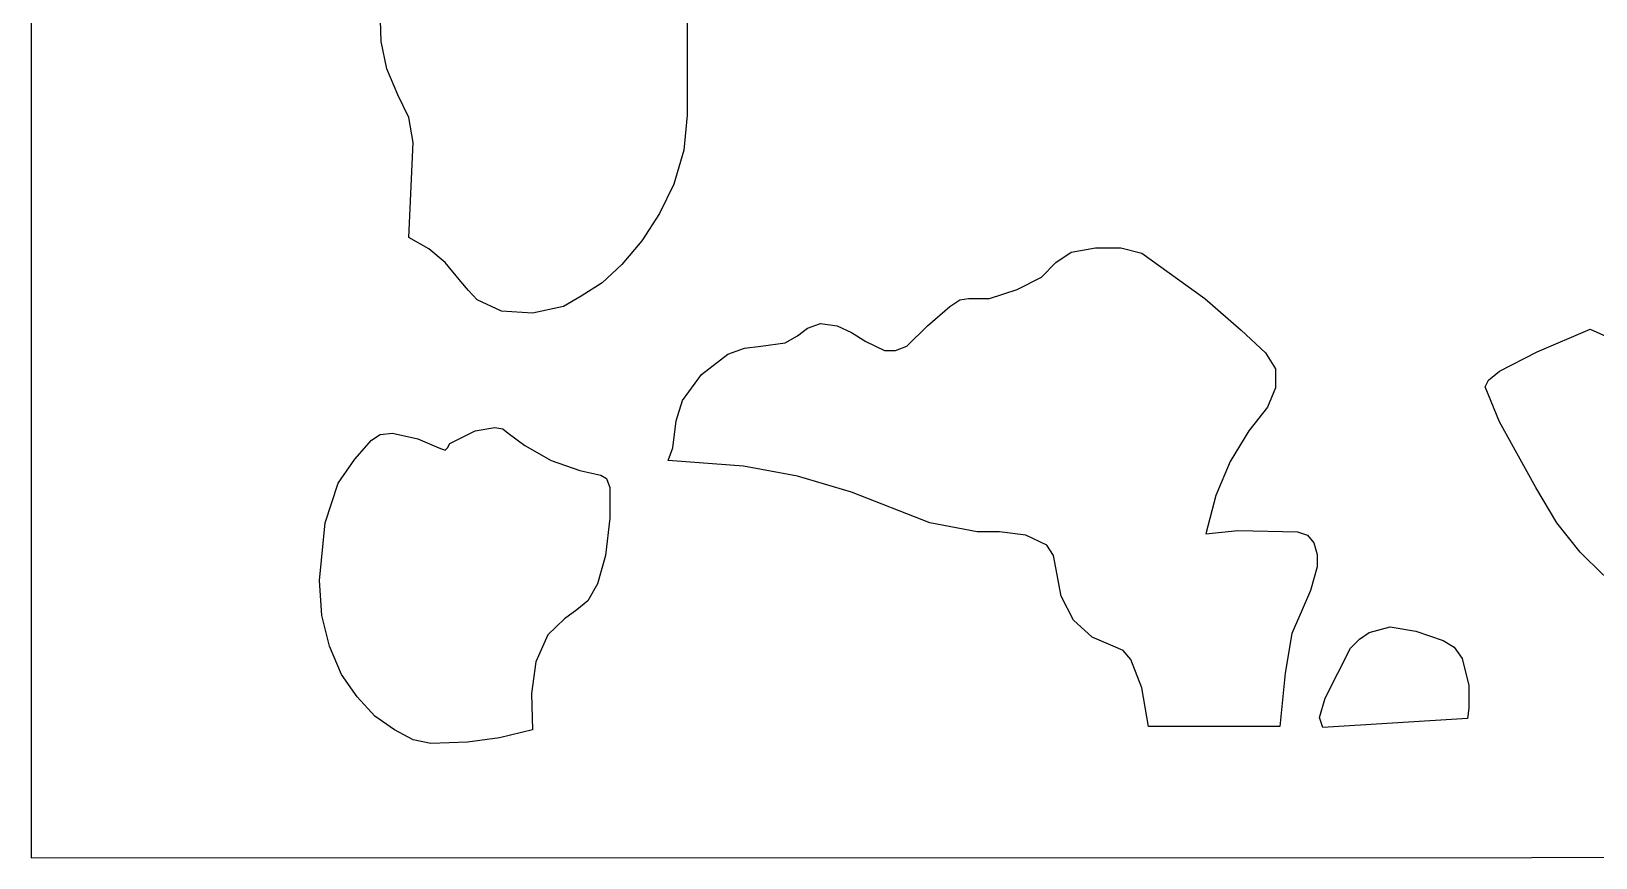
# Model space of a CAD drawing. Header units: centimetres. Extents: x -9.5 to 4.7, y -9.1 to 10.1.
# Drawn here: x -1.749 to 1.592, y -9.102 to -7.338 of the extents above; entities that cross this region are included whole.
import ezdxf

# ---------------------------------------------------------------- set-up
doc = ezdxf.new("R2010")
doc.units = ezdxf.units.CM
doc.header["$MEASUREMENT"] = 0
doc.layers.add('layer 1', color=7, linetype='Continuous')

msp = doc.modelspace()

# ---------------------------------------------------------------- linework, layer by layer
at = {"layer": 'layer 1', "color": 142}
for points, knots in [([(4.65826, -9.10151), (4.65826, -9.10151), (-1.74878, -9.10249), (-1.74878, -9.10249), (-1.74878, -9.10249), (-1.74878, -9.10249), (-1.74878, 10.11864), (-1.74878, 10.11864), (-1.74878, 10.11864), (-1.74878, 10.11864), (4.65826, 10.11864), (4.65826, 10.11864), (4.65826, 10.11864), (4.65826, 10.11864), (4.65826, -9.10151), (4.65826, -9.10151)], [0, 0, 0, 0, 0.2, 0.2, 0.2, 0.2, 0.4, 0.4, 0.4, 0.4, 0.6, 0.6, 0.6, 0.6, 1, 1, 1, 1]), ([(-0.94256, -7.77848), (-0.94256, -7.77848), (-0.9002, -7.8027), (-0.9002, -7.8027), (-0.9002, -7.8027), (-0.9002, -7.8027), (-0.86496, -7.83165), (-0.86496, -7.83165), (-0.86496, -7.83165), (-0.86496, -7.83165), (-0.83186, -7.87281), (-0.83186, -7.87281), (-0.83186, -7.87281), (-0.83186, -7.87281), (-0.81513, -7.89211), (-0.81513, -7.89211), (-0.81513, -7.89211), (-0.81513, -7.89211), (-0.79662, -7.91141), (-0.79662, -7.91141), (-0.79662, -7.91141), (-0.79662, -7.91141), (-0.74465, -7.93563), (-0.74465, -7.93563), (-0.74465, -7.93563), (-0.74465, -7.93563), (-0.67845, -7.94036), (-0.67845, -7.94036), (-0.67845, -7.94036), (-0.67845, -7.94036), (-0.6126, -7.92579), (-0.6126, -7.92579), (-0.6126, -7.92579), (-0.6126, -7.92579), (-0.57486, -7.90412), (-0.57486, -7.90412), (-0.57486, -7.90412), (-0.57486, -7.90412), (-0.53002, -7.87517), (-0.53002, -7.87517), (-0.53002, -7.87517), (-0.53002, -7.87517), (-0.48766, -7.83657), (-0.48766, -7.83657), (-0.48766, -7.83657), (-0.48766, -7.83657), (-0.4453, -7.78576), (-0.4453, -7.78576), (-0.4453, -7.78576), (-0.4453, -7.78576), (-0.40757, -7.72767), (-0.40757, -7.72767), (-0.40757, -7.72767), (-0.40757, -7.72767), (-0.37696, -7.66484), (-0.37696, -7.66484), (-0.37696, -7.66484), (-0.37696, -7.66484), (-0.3556, -7.59237), (-0.3556, -7.59237), (-0.3556, -7.59237), (-0.3556, -7.59237), (-0.34848, -7.51753), (-0.34848, -7.51753), (-0.34848, -7.51753), (-0.34848, -7.51753), (-0.34848, -7.18648), (-0.34848, -7.18648), (-0.34848, -7.18648), (-0.34848, -7.18648), (-0.35809, -7.11165), (-0.35809, -7.11165), (-0.35809, -7.11165), (-0.35809, -7.11165), (-0.38408, -7.03681), (-0.38408, -7.03681), (-0.38408, -7.03681), (-0.38408, -7.03681), (-0.40757, -7.00786), (-0.40757, -7.00786), (-0.40757, -7.00786), (-0.40757, -7.00786), (-0.43106, -6.986), (-0.43106, -6.986), (-0.43106, -6.986), (-0.43106, -6.986), (-0.45918, -6.98127), (-0.45918, -6.98127), (-0.45918, -6.98127), (-0.45918, -6.98127), (-0.49228, -6.99329), (-0.49228, -6.99329), (-0.49228, -6.99329), (-0.49228, -6.99329), (-0.57024, -7.03917), (-0.57024, -7.03917), (-0.57024, -7.03917), (-0.57024, -7.03917), (-0.65033, -7.06812), (-0.65033, -7.06812), (-0.65033, -7.06812), (-0.65033, -7.06812), (-0.72579, -7.07305), (-0.72579, -7.07305), (-0.72579, -7.07305), (-0.72579, -7.07305), (-0.7564, -7.06576), (-0.7564, -7.06576), (-0.7564, -7.06576), (-0.7564, -7.06576), (-0.77989, -7.04882), (-0.77989, -7.04882), (-0.77989, -7.04882), (-0.77989, -7.04882), (-0.80837, -7.02952), (-0.80837, -7.02952), (-0.80837, -7.02952), (-0.80837, -7.02952), (-0.84111, -7.01495), (-0.84111, -7.01495), (-0.84111, -7.01495), (-0.84111, -7.01495), (-0.91657, -7.00786), (-0.91657, -7.00786), (-0.91657, -7.00786), (-0.91657, -7.00786), (-0.95217, -7.01259), (-0.95217, -7.01259), (-0.95217, -7.01259), (-0.95217, -7.01259), (-0.98029, -7.0246), (-0.98029, -7.0246), (-0.98029, -7.0246), (-0.98029, -7.0246), (-1.00378, -7.04154), (-1.00378, -7.04154), (-1.00378, -7.04154), (-1.00378, -7.04154), (-1.0109, -7.06576), (-1.0109, -7.06576), (-1.0109, -7.06576), (-1.0109, -7.06576), (-1.00164, -7.36057), (-1.00164, -7.36057), (-1.00164, -7.36057), (-1.00164, -7.36057), (-0.9899, -7.41847), (-0.9899, -7.41847), (-0.9899, -7.41847), (-0.9899, -7.41847), (-0.96605, -7.47401), (-0.96605, -7.47401), (-0.96605, -7.47401), (-0.96605, -7.47401), (-0.94256, -7.52246), (-0.94256, -7.52246), (-0.94256, -7.52246), (-0.94256, -7.52246), (-0.9333, -7.57563), (-0.9333, -7.57563), (-0.9333, -7.57563), (-0.9333, -7.57563), (-0.94256, -7.77848), (-0.94256, -7.77848)], [0, 0, 0, 0, 0.0238095, 0.0238095, 0.0238095, 0.0238095, 0.047619, 0.047619, 0.047619, 0.047619, 0.0714286, 0.0714286, 0.0714286, 0.0714286, 0.0952381, 0.0952381, 0.0952381, 0.0952381, 0.1190476, 0.1190476, 0.1190476, 0.1190476, 0.1428571, 0.1428571, 0.1428571, 0.1428571, 0.1666667, 0.1666667, 0.1666667, 0.1666667, 0.1904762, 0.1904762, 0.1904762, 0.1904762, 0.2142857, 0.2142857, 0.2142857, 0.2142857, 0.2380952, 0.2380952, 0.2380952, 0.2380952, 0.2619048, 0.2619048, 0.2619048, 0.2619048, 0.2857143, 0.2857143, 0.2857143, 0.2857143, 0.3095238, 0.3095238, 0.3095238, 0.3095238, 0.3333333, 0.3333333, 0.3333333, 0.3333333, 0.3571429, 0.3571429, 0.3571429, 0.3571429, 0.3809524, 0.3809524, 0.3809524, 0.3809524, 0.4047619, 0.4047619, 0.4047619, 0.4047619, 0.4285714, 0.4285714, 0.4285714, 0.4285714, 0.452381, 0.452381, 0.452381, 0.452381, 0.4761905, 0.4761905, 0.4761905, 0.4761905, 0.5, 0.5, 0.5, 0.5, 0.5238095, 0.5238095, 0.5238095, 0.5238095, 0.547619, 0.547619, 0.547619, 0.547619, 0.5714286, 0.5714286, 0.5714286, 0.5714286, 0.5952381, 0.5952381, 0.5952381, 0.5952381, 0.6190476, 0.6190476, 0.6190476, 0.6190476, 0.6428571, 0.6428571, 0.6428571, 0.6428571, 0.6666667, 0.6666667, 0.6666667, 0.6666667, 0.6904762, 0.6904762, 0.6904762, 0.6904762, 0.7142857, 0.7142857, 0.7142857, 0.7142857, 0.7380952, 0.7380952, 0.7380952, 0.7380952, 0.7619048, 0.7619048, 0.7619048, 0.7619048, 0.7857143, 0.7857143, 0.7857143, 0.7857143, 0.8095238, 0.8095238, 0.8095238, 0.8095238, 0.8333333, 0.8333333, 0.8333333, 0.8333333, 0.8571429, 0.8571429, 0.8571429, 0.8571429, 0.8809524, 0.8809524, 0.8809524, 0.8809524, 0.9047619, 0.9047619, 0.9047619, 0.9047619, 0.9285714, 0.9285714, 0.9285714, 0.9285714, 0.952381, 0.952381, 0.952381, 0.952381, 1, 1, 1, 1]), ([(-0.3887, -8.25448), (-0.3887, -8.25448), (-0.22817, -8.26649), (-0.22817, -8.26649), (-0.22817, -8.26649), (-0.22817, -8.26649), (-0.11285, -8.28835), (-0.11285, -8.28835), (-0.11285, -8.28835), (-0.11285, -8.28835), (0.00284, -8.32203), (0.00284, -8.32203), (0.00284, -8.32203), (0.00284, -8.32203), (0.17013, -8.38741), (0.17013, -8.38741), (0.17013, -8.38741), (0.17013, -8.38741), (0.27122, -8.40671), (0.27122, -8.40671), (0.27122, -8.40671), (0.27122, -8.40671), (0.31856, -8.40671), (0.31856, -8.40671), (0.31856, -8.40671), (0.31856, -8.40671), (0.37516, -8.414), (0.37516, -8.414), (0.37516, -8.414), (0.37516, -8.414), (0.42001, -8.43566), (0.42001, -8.43566), (0.42001, -8.43566), (0.42001, -8.43566), (0.43389, -8.45732), (0.43389, -8.45732), (0.43389, -8.45732), (0.43389, -8.45732), (0.43887, -8.48391), (0.43887, -8.48391), (0.43887, -8.48391), (0.43887, -8.48391), (0.45062, -8.54437), (0.45062, -8.54437), (0.45062, -8.54437), (0.45062, -8.54437), (0.4766, -8.59518), (0.4766, -8.59518), (0.4766, -8.59518), (0.4766, -8.59518), (0.51647, -8.63141), (0.51647, -8.63141), (0.51647, -8.63141), (0.51647, -8.63141), (0.56132, -8.65071), (0.56132, -8.65071), (0.56132, -8.65071), (0.56132, -8.65071), (0.58267, -8.66036), (0.58267, -8.66036), (0.58267, -8.66036), (0.58267, -8.66036), (0.59905, -8.67966), (0.59905, -8.67966), (0.59905, -8.67966), (0.59905, -8.67966), (0.62254, -8.74012), (0.62254, -8.74012), (0.62254, -8.74012), (0.62254, -8.74012), (0.63678, -8.82225), (0.63678, -8.82225), (0.63678, -8.82225), (0.63678, -8.82225), (0.91726, -8.82225), (0.91726, -8.82225), (0.91726, -8.82225), (0.91726, -8.82225), (0.92901, -8.70861), (0.92901, -8.70861), (0.92901, -8.70861), (0.92901, -8.70861), (0.94325, -8.62413), (0.94325, -8.62413), (0.94325, -8.62413), (0.94325, -8.62413), (0.96461, -8.57332), (0.96461, -8.57332), (0.96461, -8.57332), (0.96461, -8.57332), (0.98311, -8.53235), (0.98311, -8.53235), (0.98311, -8.53235), (0.98311, -8.53235), (0.99735, -8.48154), (0.99735, -8.48154), (0.99735, -8.48154), (0.99735, -8.48154), (0.99735, -8.45496), (0.99735, -8.45496), (0.99735, -8.45496), (0.99735, -8.45496), (0.99023, -8.43073), (0.99023, -8.43073), (0.99023, -8.43073), (0.99023, -8.43073), (0.97635, -8.414), (0.97635, -8.414), (0.97635, -8.414), (0.97635, -8.414), (0.95499, -8.40671), (0.95499, -8.40671), (0.95499, -8.40671), (0.95499, -8.40671), (0.82757, -8.40435), (0.82757, -8.40435), (0.82757, -8.40435), (0.82757, -8.40435), (0.75922, -8.41144), (0.75922, -8.41144), (0.75922, -8.41144), (0.75922, -8.41144), (0.78058, -8.32931), (0.78058, -8.32931), (0.78058, -8.32931), (0.78058, -8.32931), (0.81119, -8.25684), (0.81119, -8.25684), (0.81119, -8.25684), (0.81119, -8.25684), (0.85141, -8.19165), (0.85141, -8.19165), (0.85141, -8.19165), (0.85141, -8.19165), (0.89128, -8.14084), (0.89128, -8.14084), (0.89128, -8.14084), (0.89128, -8.14084), (0.90801, -8.09988), (0.90801, -8.09988), (0.90801, -8.09988), (0.90801, -8.09988), (0.90801, -8.05872), (0.90801, -8.05872), (0.90801, -8.05872), (0.90801, -8.05872), (0.88665, -8.02485), (0.88665, -8.02485), (0.88665, -8.02485), (0.88665, -8.02485), (0.83468, -7.9766), (0.83468, -7.9766), (0.83468, -7.9766), (0.83468, -7.9766), (0.75709, -7.90905), (0.75709, -7.90905), (0.75709, -7.90905), (0.75709, -7.90905), (0.62254, -7.81235), (0.62254, -7.81235), (0.62254, -7.81235), (0.62254, -7.81235), (0.57769, -7.80034), (0.57769, -7.80034), (0.57769, -7.80034), (0.57769, -7.80034), (0.52359, -7.80034), (0.52359, -7.80034), (0.52359, -7.80034), (0.52359, -7.80034), (0.47162, -7.80999), (0.47162, -7.80999), (0.47162, -7.80999), (0.47162, -7.80999), (0.43887, -7.83165), (0.43887, -7.83165), (0.43887, -7.83165), (0.43887, -7.83165), (0.40826, -7.86296), (0.40826, -7.86296), (0.40826, -7.86296), (0.40826, -7.86296), (0.35629, -7.88955), (0.35629, -7.88955), (0.35629, -7.88955), (0.35629, -7.88955), (0.2972, -7.90905), (0.2972, -7.90905), (0.2972, -7.90905), (0.2972, -7.90905), (0.25271, -7.90905), (0.25271, -7.90905), (0.25271, -7.90905), (0.25271, -7.90905), (0.23385, -7.91141), (0.23385, -7.91141), (0.23385, -7.91141), (0.23385, -7.91141), (0.21249, -7.92579), (0.21249, -7.92579), (0.21249, -7.92579), (0.21249, -7.92579), (0.16515, -7.96695), (0.16515, -7.96695), (0.16515, -7.96695), (0.16515, -7.96695), (0.12066, -8.01047), (0.12066, -8.01047), (0.12066, -8.01047), (0.12066, -8.01047), (0.09681, -8.02012), (0.09681, -8.02012), (0.09681, -8.02012), (0.09681, -8.02012), (0.07331, -8.02012), (0.07331, -8.02012), (0.07331, -8.02012), (0.07331, -8.02012), (0.03345, -8.00082), (0.03345, -8.00082), (0.03345, -8.00082), (0.03345, -8.00082), (0.00284, -7.98152), (0.00284, -7.98152), (0.00284, -7.98152), (0.00284, -7.98152), (-0.02813, -7.96695), (-0.02813, -7.96695), (-0.02813, -7.96695), (-0.02813, -7.96695), (-0.06337, -7.96202), (-0.06337, -7.96202), (-0.06337, -7.96202), (-0.06337, -7.96202), (-0.09149, -7.97187), (-0.09149, -7.97187), (-0.09149, -7.97187), (-0.09149, -7.97187), (-0.11285, -7.98861), (-0.11285, -7.98861), (-0.11285, -7.98861), (-0.11285, -7.98861), (-0.13883, -8.00318), (-0.13883, -8.00318), (-0.13883, -8.00318), (-0.13883, -8.00318), (-0.1908, -8.01047), (-0.1908, -8.01047), (-0.1908, -8.01047), (-0.1908, -8.01047), (-0.22604, -8.0152), (-0.22604, -8.0152), (-0.22604, -8.0152), (-0.22604, -8.0152), (-0.26128, -8.02741), (-0.26128, -8.02741), (-0.26128, -8.02741), (-0.26128, -8.02741), (-0.31787, -8.07093), (-0.31787, -8.07093), (-0.31787, -8.07093), (-0.31787, -8.07093), (-0.35809, -8.12647), (-0.35809, -8.12647), (-0.35809, -8.12647), (-0.35809, -8.12647), (-0.37197, -8.16999), (-0.37197, -8.16999), (-0.37197, -8.16999), (-0.37197, -8.16999), (-0.37909, -8.22789), (-0.37909, -8.22789), (-0.37909, -8.22789), (-0.37909, -8.22789), (-0.3887, -8.25448), (-0.3887, -8.25448)], [0, 0, 0, 0, 0.0142857, 0.0142857, 0.0142857, 0.0142857, 0.0285714, 0.0285714, 0.0285714, 0.0285714, 0.0428571, 0.0428571, 0.0428571, 0.0428571, 0.0571429, 0.0571429, 0.0571429, 0.0571429, 0.0714286, 0.0714286, 0.0714286, 0.0714286, 0.0857143, 0.0857143, 0.0857143, 0.0857143, 0.1, 0.1, 0.1, 0.1, 0.1142857, 0.1142857, 0.1142857, 0.1142857, 0.1285714, 0.1285714, 0.1285714, 0.1285714, 0.1428571, 0.1428571, 0.1428571, 0.1428571, 0.1571429, 0.1571429, 0.1571429, 0.1571429, 0.1714286, 0.1714286, 0.1714286, 0.1714286, 0.1857143, 0.1857143, 0.1857143, 0.1857143, 0.2, 0.2, 0.2, 0.2, 0.2142857, 0.2142857, 0.2142857, 0.2142857, 0.2285714, 0.2285714, 0.2285714, 0.2285714, 0.2428571, 0.2428571, 0.2428571, 0.2428571, 0.2571429, 0.2571429, 0.2571429, 0.2571429, 0.2714286, 0.2714286, 0.2714286, 0.2714286, 0.2857143, 0.2857143, 0.2857143, 0.2857143, 0.3, 0.3, 0.3, 0.3, 0.3142857, 0.3142857, 0.3142857, 0.3142857, 0.3285714, 0.3285714, 0.3285714, 0.3285714, 0.3428571, 0.3428571, 0.3428571, 0.3428571, 0.3571429, 0.3571429, 0.3571429, 0.3571429, 0.3714286, 0.3714286, 0.3714286, 0.3714286, 0.3857143, 0.3857143, 0.3857143, 0.3857143, 0.4, 0.4, 0.4, 0.4, 0.4142857, 0.4142857, 0.4142857, 0.4142857, 0.4285714, 0.4285714, 0.4285714, 0.4285714, 0.4428571, 0.4428571, 0.4428571, 0.4428571, 0.4571429, 0.4571429, 0.4571429, 0.4571429, 0.4714286, 0.4714286, 0.4714286, 0.4714286, 0.4857143, 0.4857143, 0.4857143, 0.4857143, 0.5, 0.5, 0.5, 0.5, 0.5142857, 0.5142857, 0.5142857, 0.5142857, 0.5285714, 0.5285714, 0.5285714, 0.5285714, 0.5428571, 0.5428571, 0.5428571, 0.5428571, 0.5571429, 0.5571429, 0.5571429, 0.5571429, 0.5714286, 0.5714286, 0.5714286, 0.5714286, 0.5857143, 0.5857143, 0.5857143, 0.5857143, 0.6, 0.6, 0.6, 0.6, 0.6142857, 0.6142857, 0.6142857, 0.6142857, 0.6285714, 0.6285714, 0.6285714, 0.6285714, 0.6428571, 0.6428571, 0.6428571, 0.6428571, 0.6571429, 0.6571429, 0.6571429, 0.6571429, 0.6714286, 0.6714286, 0.6714286, 0.6714286, 0.6857143, 0.6857143, 0.6857143, 0.6857143, 0.7, 0.7, 0.7, 0.7, 0.7142857, 0.7142857, 0.7142857, 0.7142857, 0.7285714, 0.7285714, 0.7285714, 0.7285714, 0.7428571, 0.7428571, 0.7428571, 0.7428571, 0.7571429, 0.7571429, 0.7571429, 0.7571429, 0.7714286, 0.7714286, 0.7714286, 0.7714286, 0.7857143, 0.7857143, 0.7857143, 0.7857143, 0.8, 0.8, 0.8, 0.8, 0.8142857, 0.8142857, 0.8142857, 0.8142857, 0.8285714, 0.8285714, 0.8285714, 0.8285714, 0.8428571, 0.8428571, 0.8428571, 0.8428571, 0.8571429, 0.8571429, 0.8571429, 0.8571429, 0.8714286, 0.8714286, 0.8714286, 0.8714286, 0.8857143, 0.8857143, 0.8857143, 0.8857143, 0.9, 0.9, 0.9, 0.9, 0.9142857, 0.9142857, 0.9142857, 0.9142857, 0.9285714, 0.9285714, 0.9285714, 0.9285714, 0.9428571, 0.9428571, 0.9428571, 0.9428571, 0.9571429, 0.9571429, 0.9571429, 0.9571429, 0.9714286, 0.9714286, 0.9714286, 0.9714286, 1, 1, 1, 1]), ([(1.35579, -8.09732), (1.35579, -8.09732), (1.3864, -8.17235), (1.3864, -8.17235), (1.3864, -8.17235), (1.3864, -8.17235), (1.464, -8.31238), (1.464, -8.31238), (1.464, -8.31238), (1.464, -8.31238), (1.50885, -8.38741), (1.50885, -8.38741), (1.50885, -8.38741), (1.50885, -8.38741), (1.55832, -8.45023), (1.55832, -8.45023), (1.55832, -8.45023), (1.55832, -8.45023), (1.6078, -8.49848), (1.6078, -8.49848), (1.6078, -8.49848), (1.6078, -8.49848), (1.65265, -8.52014), (1.65265, -8.52014), (1.65265, -8.52014), (1.65265, -8.52014), (1.77047, -8.53472), (1.77047, -8.53472), (1.77047, -8.53472), (1.77047, -8.53472), (1.84842, -8.53964), (1.84842, -8.53964), (1.84842, -8.53964), (1.84842, -8.53964), (1.931, -8.53235), (1.931, -8.53235), (1.931, -8.53235), (1.931, -8.53235), (2.01358, -8.51542), (2.01358, -8.51542), (2.01358, -8.51542), (2.01358, -8.51542), (2.08869, -8.48647), (2.08869, -8.48647), (2.08869, -8.48647), (2.08869, -8.48647), (2.15952, -8.43802), (2.15952, -8.43802), (2.15952, -8.43802), (2.15952, -8.43802), (2.18799, -8.40435), (2.18799, -8.40435), (2.18799, -8.40435), (2.18799, -8.40435), (2.21149, -8.36319), (2.21149, -8.36319), (2.21149, -8.36319), (2.21149, -8.36319), (2.24673, -8.28106), (2.24673, -8.28106), (2.24673, -8.28106), (2.24673, -8.28106), (2.26559, -8.19894), (2.26559, -8.19894), (2.26559, -8.19894), (2.26559, -8.19894), (2.27022, -8.12391), (2.27022, -8.12391), (2.27022, -8.12391), (2.27022, -8.12391), (2.25847, -8.05636), (2.25847, -8.05636), (2.25847, -8.05636), (2.25847, -8.05636), (2.23498, -8.00811), (2.23498, -8.00811), (2.23498, -8.00811), (2.23498, -8.00811), (2.21861, -7.98861), (2.21861, -7.98861), (2.21861, -7.98861), (2.21861, -7.98861), (2.19725, -7.9766), (2.19725, -7.9766), (2.19725, -7.9766), (2.19725, -7.9766), (2.1524, -7.96695), (2.1524, -7.96695), (2.1524, -7.96695), (2.1524, -7.96695), (2.0958, -7.98625), (2.0958, -7.98625), (2.0958, -7.98625), (2.0958, -7.98625), (1.95698, -8.06601), (1.95698, -8.06601), (1.95698, -8.06601), (1.95698, -8.06601), (1.92851, -8.07329), (1.92851, -8.07329), (1.92851, -8.07329), (1.92851, -8.07329), (1.89541, -8.05872), (1.89541, -8.05872), (1.89541, -8.05872), (1.89541, -8.05872), (1.82706, -8.02248), (1.82706, -8.02248), (1.82706, -8.02248), (1.82706, -8.02248), (1.80357, -8.01776), (1.80357, -8.01776), (1.80357, -8.01776), (1.80357, -8.01776), (1.79432, -8.02248), (1.79432, -8.02248), (1.79432, -8.02248), (1.79432, -8.02248), (1.7872, -8.03469), (1.7872, -8.03469), (1.7872, -8.03469), (1.7872, -8.03469), (1.77296, -8.04178), (1.77296, -8.04178), (1.77296, -8.04178), (1.77296, -8.04178), (1.74698, -8.03942), (1.74698, -8.03942), (1.74698, -8.03942), (1.74698, -8.03942), (1.6765, -8.01776), (1.6765, -8.01776), (1.6765, -8.01776), (1.6765, -8.01776), (1.57968, -7.97423), (1.57968, -7.97423), (1.57968, -7.97423), (1.57968, -7.97423), (1.46649, -8.02248), (1.46649, -8.02248), (1.46649, -8.02248), (1.46649, -8.02248), (1.3864, -8.06364), (1.3864, -8.06364), (1.3864, -8.06364), (1.3864, -8.06364), (1.36291, -8.08294), (1.36291, -8.08294), (1.36291, -8.08294), (1.36291, -8.08294), (1.35579, -8.09732), (1.35579, -8.09732)], [0, 0, 0, 0, 0.025641, 0.025641, 0.025641, 0.025641, 0.0512821, 0.0512821, 0.0512821, 0.0512821, 0.0769231, 0.0769231, 0.0769231, 0.0769231, 0.1025641, 0.1025641, 0.1025641, 0.1025641, 0.1282051, 0.1282051, 0.1282051, 0.1282051, 0.1538462, 0.1538462, 0.1538462, 0.1538462, 0.1794872, 0.1794872, 0.1794872, 0.1794872, 0.2051282, 0.2051282, 0.2051282, 0.2051282, 0.2307692, 0.2307692, 0.2307692, 0.2307692, 0.2564103, 0.2564103, 0.2564103, 0.2564103, 0.2820513, 0.2820513, 0.2820513, 0.2820513, 0.3076923, 0.3076923, 0.3076923, 0.3076923, 0.3333333, 0.3333333, 0.3333333, 0.3333333, 0.3589744, 0.3589744, 0.3589744, 0.3589744, 0.3846154, 0.3846154, 0.3846154, 0.3846154, 0.4102564, 0.4102564, 0.4102564, 0.4102564, 0.4358974, 0.4358974, 0.4358974, 0.4358974, 0.4615385, 0.4615385, 0.4615385, 0.4615385, 0.4871795, 0.4871795, 0.4871795, 0.4871795, 0.5128205, 0.5128205, 0.5128205, 0.5128205, 0.5384615, 0.5384615, 0.5384615, 0.5384615, 0.5641026, 0.5641026, 0.5641026, 0.5641026, 0.5897436, 0.5897436, 0.5897436, 0.5897436, 0.6153846, 0.6153846, 0.6153846, 0.6153846, 0.6410256, 0.6410256, 0.6410256, 0.6410256, 0.6666667, 0.6666667, 0.6666667, 0.6666667, 0.6923077, 0.6923077, 0.6923077, 0.6923077, 0.7179487, 0.7179487, 0.7179487, 0.7179487, 0.7435897, 0.7435897, 0.7435897, 0.7435897, 0.7692308, 0.7692308, 0.7692308, 0.7692308, 0.7948718, 0.7948718, 0.7948718, 0.7948718, 0.8205128, 0.8205128, 0.8205128, 0.8205128, 0.8461538, 0.8461538, 0.8461538, 0.8461538, 0.8717949, 0.8717949, 0.8717949, 0.8717949, 0.8974359, 0.8974359, 0.8974359, 0.8974359, 0.9230769, 0.9230769, 0.9230769, 0.9230769, 0.9487179, 0.9487179, 0.9487179, 0.9487179, 1, 1, 1, 1]), ([(-0.67845, -8.82953), (-0.67845, -8.82953), (-0.68094, -8.75214), (-0.68094, -8.75214), (-0.68094, -8.75214), (-0.68094, -8.75214), (-0.67168, -8.68459), (-0.67168, -8.68459), (-0.67168, -8.68459), (-0.67168, -8.68459), (-0.6457, -8.62649), (-0.6457, -8.62649), (-0.6457, -8.62649), (-0.6457, -8.62649), (-0.6101, -8.59262), (-0.6101, -8.59262), (-0.6101, -8.59262), (-0.6101, -8.59262), (-0.58412, -8.57332), (-0.58412, -8.57332), (-0.58412, -8.57332), (-0.58412, -8.57332), (-0.56063, -8.55402), (-0.56063, -8.55402), (-0.56063, -8.55402), (-0.56063, -8.55402), (-0.53963, -8.51778), (-0.53963, -8.51778), (-0.53963, -8.51778), (-0.53963, -8.51778), (-0.5229, -8.45732), (-0.5229, -8.45732), (-0.5229, -8.45732), (-0.5229, -8.45732), (-0.51364, -8.37776), (-0.51364, -8.37776), (-0.51364, -8.37776), (-0.51364, -8.37776), (-0.51364, -8.31238), (-0.51364, -8.31238), (-0.51364, -8.31238), (-0.51364, -8.31238), (-0.52076, -8.29308), (-0.52076, -8.29308), (-0.52076, -8.29308), (-0.52076, -8.29308), (-0.53251, -8.28579), (-0.53251, -8.28579), (-0.53251, -8.28579), (-0.53251, -8.28579), (-0.57736, -8.27614), (-0.57736, -8.27614), (-0.57736, -8.27614), (-0.57736, -8.27614), (-0.63858, -8.25448), (-0.63858, -8.25448), (-0.63858, -8.25448), (-0.63858, -8.25448), (-0.69517, -8.22297), (-0.69517, -8.22297), (-0.69517, -8.22297), (-0.69517, -8.22297), (-0.73041, -8.19638), (-0.73041, -8.19638), (-0.73041, -8.19638), (-0.73041, -8.19638), (-0.74216, -8.18673), (-0.74216, -8.18673), (-0.74216, -8.18673), (-0.74216, -8.18673), (-0.75889, -8.18437), (-0.75889, -8.18437), (-0.75889, -8.18437), (-0.75889, -8.18437), (-0.80125, -8.19165), (-0.80125, -8.19165), (-0.80125, -8.19165), (-0.80125, -8.19165), (-0.84111, -8.21095), (-0.84111, -8.21095), (-0.84111, -8.21095), (-0.84111, -8.21095), (-0.85535, -8.21824), (-0.85535, -8.21824), (-0.85535, -8.21824), (-0.85535, -8.21824), (-0.85998, -8.22789), (-0.85998, -8.22789), (-0.85998, -8.22789), (-0.85998, -8.22789), (-0.86496, -8.23262), (-0.86496, -8.23262), (-0.86496, -8.23262), (-0.86496, -8.23262), (-0.87884, -8.22789), (-0.87884, -8.22789), (-0.87884, -8.22789), (-0.87884, -8.22789), (-0.92369, -8.20859), (-0.92369, -8.20859), (-0.92369, -8.20859), (-0.92369, -8.20859), (-0.9778, -8.19638), (-0.9778, -8.19638), (-0.9778, -8.19638), (-0.9778, -8.19638), (-1.00378, -8.19894), (-1.00378, -8.19894), (-1.00378, -8.19894), (-1.00378, -8.19894), (-1.02265, -8.21095), (-1.02265, -8.21095), (-1.02265, -8.21095), (-1.02265, -8.21095), (-1.05824, -8.25211), (-1.05824, -8.25211), (-1.05824, -8.25211), (-1.05824, -8.25211), (-1.09348, -8.30273), (-1.09348, -8.30273), (-1.09348, -8.30273), (-1.09348, -8.30273), (-1.1216, -8.38741), (-1.1216, -8.38741), (-1.1216, -8.38741), (-1.1216, -8.38741), (-1.1337, -8.51049), (-1.1337, -8.51049), (-1.1337, -8.51049), (-1.1337, -8.51049), (-1.12872, -8.58553), (-1.12872, -8.58553), (-1.12872, -8.58553), (-1.12872, -8.58553), (-1.11234, -8.65071), (-1.11234, -8.65071), (-1.11234, -8.65071), (-1.11234, -8.65071), (-1.08636, -8.71117), (-1.08636, -8.71117), (-1.08636, -8.71117), (-1.08636, -8.71117), (-1.05326, -8.75942), (-1.05326, -8.75942), (-1.05326, -8.75942), (-1.05326, -8.75942), (-1.01553, -8.80039), (-1.01553, -8.80039), (-1.01553, -8.80039), (-1.01553, -8.80039), (-0.97317, -8.82953), (-0.97317, -8.82953), (-0.97317, -8.82953), (-0.97317, -8.82953), (-0.9333, -8.8512), (-0.9333, -8.8512), (-0.9333, -8.8512), (-0.9333, -8.8512), (-0.89557, -8.85848), (-0.89557, -8.85848), (-0.89557, -8.85848), (-0.89557, -8.85848), (-0.81762, -8.85612), (-0.81762, -8.85612), (-0.81762, -8.85612), (-0.81762, -8.85612), (-0.74928, -8.84647), (-0.74928, -8.84647), (-0.74928, -8.84647), (-0.74928, -8.84647), (-0.67845, -8.82953), (-0.67845, -8.82953)], [0, 0, 0, 0, 0.0227273, 0.0227273, 0.0227273, 0.0227273, 0.0454545, 0.0454545, 0.0454545, 0.0454545, 0.0681818, 0.0681818, 0.0681818, 0.0681818, 0.0909091, 0.0909091, 0.0909091, 0.0909091, 0.1136364, 0.1136364, 0.1136364, 0.1136364, 0.1363636, 0.1363636, 0.1363636, 0.1363636, 0.1590909, 0.1590909, 0.1590909, 0.1590909, 0.1818182, 0.1818182, 0.1818182, 0.1818182, 0.2045455, 0.2045455, 0.2045455, 0.2045455, 0.2272727, 0.2272727, 0.2272727, 0.2272727, 0.25, 0.25, 0.25, 0.25, 0.2727273, 0.2727273, 0.2727273, 0.2727273, 0.2954545, 0.2954545, 0.2954545, 0.2954545, 0.3181818, 0.3181818, 0.3181818, 0.3181818, 0.3409091, 0.3409091, 0.3409091, 0.3409091, 0.3636364, 0.3636364, 0.3636364, 0.3636364, 0.3863636, 0.3863636, 0.3863636, 0.3863636, 0.4090909, 0.4090909, 0.4090909, 0.4090909, 0.4318182, 0.4318182, 0.4318182, 0.4318182, 0.4545455, 0.4545455, 0.4545455, 0.4545455, 0.4772727, 0.4772727, 0.4772727, 0.4772727, 0.5, 0.5, 0.5, 0.5, 0.5227273, 0.5227273, 0.5227273, 0.5227273, 0.5454545, 0.5454545, 0.5454545, 0.5454545, 0.5681818, 0.5681818, 0.5681818, 0.5681818, 0.5909091, 0.5909091, 0.5909091, 0.5909091, 0.6136364, 0.6136364, 0.6136364, 0.6136364, 0.6363636, 0.6363636, 0.6363636, 0.6363636, 0.6590909, 0.6590909, 0.6590909, 0.6590909, 0.6818182, 0.6818182, 0.6818182, 0.6818182, 0.7045455, 0.7045455, 0.7045455, 0.7045455, 0.7272727, 0.7272727, 0.7272727, 0.7272727, 0.75, 0.75, 0.75, 0.75, 0.7727273, 0.7727273, 0.7727273, 0.7727273, 0.7954545, 0.7954545, 0.7954545, 0.7954545, 0.8181818, 0.8181818, 0.8181818, 0.8181818, 0.8409091, 0.8409091, 0.8409091, 0.8409091, 0.8636364, 0.8636364, 0.8636364, 0.8636364, 0.8863636, 0.8863636, 0.8863636, 0.8863636, 0.9090909, 0.9090909, 0.9090909, 0.9090909, 0.9318182, 0.9318182, 0.9318182, 0.9318182, 0.9545455, 0.9545455, 0.9545455, 0.9545455, 1, 1, 1, 1]), ([(1.0091, -8.82461), (1.0091, -8.82461), (1.31806, -8.80531), (1.31806, -8.80531), (1.31806, -8.80531), (1.31806, -8.80531), (1.32055, -8.78365), (1.32055, -8.78365), (1.32055, -8.78365), (1.32055, -8.78365), (1.32055, -8.7352), (1.32055, -8.7352), (1.32055, -8.7352), (1.32055, -8.7352), (1.30631, -8.6773), (1.30631, -8.6773), (1.30631, -8.6773), (1.30631, -8.6773), (1.28958, -8.65308), (1.28958, -8.65308), (1.28958, -8.65308), (1.28958, -8.65308), (1.26609, -8.6387), (1.26609, -8.6387), (1.26609, -8.6387), (1.26609, -8.6387), (1.20736, -8.6192), (1.20736, -8.6192), (1.20736, -8.6192), (1.20736, -8.6192), (1.1529, -8.60955), (1.1529, -8.60955), (1.1529, -8.60955), (1.1529, -8.60955), (1.10805, -8.62176), (1.10805, -8.62176), (1.10805, -8.62176), (1.10805, -8.62176), (1.08705, -8.63614), (1.08705, -8.63614), (1.08705, -8.63614), (1.08705, -8.63614), (1.06819, -8.65544), (1.06819, -8.65544), (1.06819, -8.65544), (1.06819, -8.65544), (1.01408, -8.76179), (1.01408, -8.76179), (1.01408, -8.76179), (1.01408, -8.76179), (1.00198, -8.80295), (1.00198, -8.80295), (1.00198, -8.80295), (1.00198, -8.80295), (1.0091, -8.82461), (1.0091, -8.82461)], [0, 0, 0, 0, 0.0666667, 0.0666667, 0.0666667, 0.0666667, 0.1333333, 0.1333333, 0.1333333, 0.1333333, 0.2, 0.2, 0.2, 0.2, 0.2666667, 0.2666667, 0.2666667, 0.2666667, 0.3333333, 0.3333333, 0.3333333, 0.3333333, 0.4, 0.4, 0.4, 0.4, 0.4666667, 0.4666667, 0.4666667, 0.4666667, 0.5333333, 0.5333333, 0.5333333, 0.5333333, 0.6, 0.6, 0.6, 0.6, 0.6666667, 0.6666667, 0.6666667, 0.6666667, 0.7333333, 0.7333333, 0.7333333, 0.7333333, 0.8, 0.8, 0.8, 0.8, 0.8666667, 0.8666667, 0.8666667, 0.8666667, 1, 1, 1, 1])]:
    msp.add_open_spline(points, degree=3, knots=knots, dxfattribs=at)

doc.saveas('drawing.dxf')
